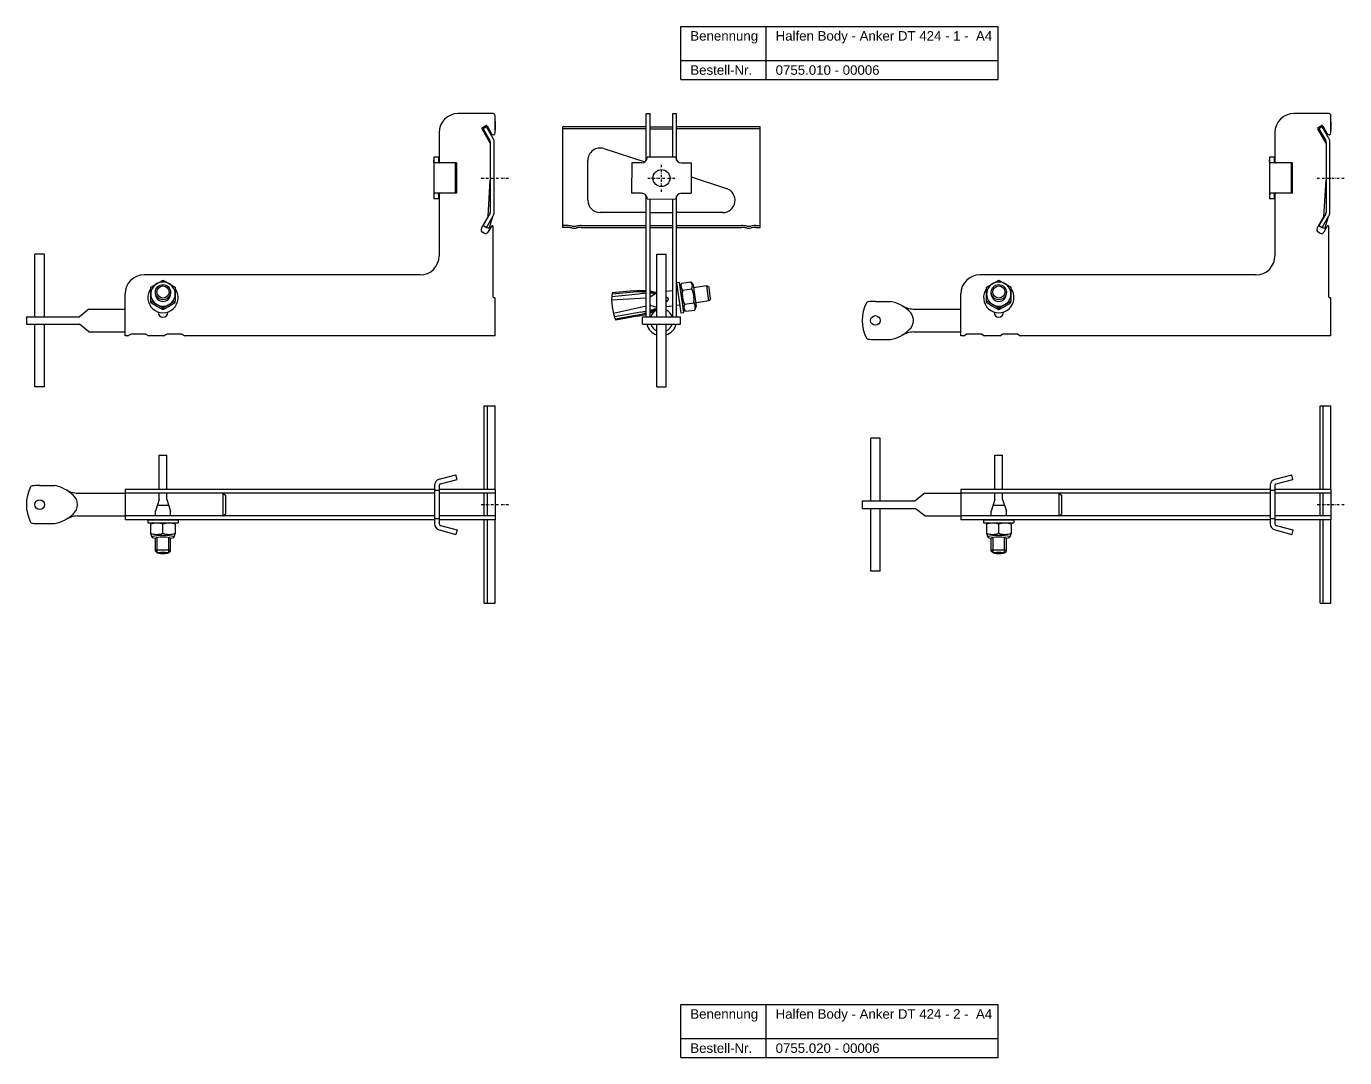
# Model space of a CAD drawing. Header units: millimetres. Extents: x 2245 to 3626, y -1202 to 170.
# Drawn here: x 2245 to 2940, y -373 to 170 of the extents above; entities that cross this region are included whole.
import ezdxf

# ---------------------------------------------------------------- set-up
doc = ezdxf.new("R2010")
doc.units = ezdxf.units.MM
doc.header["$LTSCALE"] = 10
doc.linetypes.add('STRICHPUNKT2', pattern=[0.5, 0.25, -0.125, 0, -0.125])
doc.layers.add('HALFEN', color=2, linetype='Continuous')
doc.styles.add('ARIAL50', font='ARIAL.TTF', dxfattribs={"height": 5})

msp = doc.modelspace()

# ---------------------------------------------------------------- linework, layer by layer
at = {"layer": 'HALFEN'}
for p, q in [((2590.29, 170.28), (2757.49, 170.28)), ((2590.29, 142.28), (2590.29, 170.28)), ((2635.25, 142.28), (2635.25, 170.28)), ((2757.49, 142.28), (2757.49, 170.28)), ((2590.29, 152.28), (2757.49, 152.28)), ((2590.29, 142.28), (2757.49, 142.28)), ((2491.41, 124.36), (2472.91, 124.36)), ((2491.41, 124.36), (2472.91, 124.36)), ((2492.41, 120.09), (2492.41, 123.36)), ((2492.41, 114.17), (2492.41, 123.36)), ((2492.41, 120.09), (2492.41, 115.65)), ((2572.09, 99.69), (2572.09, 124.36)), ((2572.09, 124.36), (2574.09, 124.36)), ((2574.09, 101.36), (2574.09, 124.36)), ((2586.09, 101.35), (2586.09, 124.36)), ((2586.09, 124.36), (2588.09, 124.36)), ((2588.09, 99.7), (2588.09, 124.36)), ((2931.85, 124.36), (2913.35, 124.36)), ((2931.85, 124.36), (2913.35, 124.36)), ((2932.85, 120.09), (2932.85, 123.36)), ((2932.85, 114.17), (2932.85, 123.36)), ((2932.85, 120.09), (2932.85, 115.65)), ((2462.91, 114.36), (2462.91, 98.62)), ((2528.09, 64.35), (2528.09, 117.35)), ((2572.09, 117.35), (2528.09, 117.35)), ((2572.09, 116.35), (2528.09, 116.35)), ((2574.09, 117.35), (2586.09, 117.35)), ((2574.09, 116.35), (2586.09, 116.35)), ((2632.09, 117.35), (2588.09, 117.35)), ((2632.09, 116.35), (2588.09, 116.35)), ((2632.09, 64.35), (2632.09, 117.35)), ((2903.35, 114.36), (2903.35, 98.62)), ((2549.78, 105.9), (2571.32, 98.9)), ((2460.08, 101.36), (2460.08, 79.36)), ((2462.58, 101.36), (2460.08, 101.36)), ((2472.08, 98.36), (2460.87, 98.36)), ((2462.58, 101.36), (2462.58, 99.36)), ((2471.43, 98.36), (2471.43, 82.36)), ((2472.08, 98.36), (2472.08, 82.36)), ((2541.27, 78.72), (2541.27, 99.72)), ((2564.39, 98.37), (2564.37, 82.37)), ((2569.6, 98.37), (2564.39, 98.37)), ((2587.6, 101.35), (2572.6, 101.36)), ((2590.6, 98.35), (2595.81, 98.35)), ((2595.81, 98.35), (2595.79, 82.35)), ((2900.52, 101.36), (2900.52, 79.36)), ((2903.02, 101.36), (2900.52, 101.36)), ((2912.52, 98.36), (2901.31, 98.36)), ((2903.02, 101.36), (2903.02, 99.36)), ((2911.87, 98.36), (2911.87, 82.36)), ((2912.52, 98.36), (2912.52, 82.36)), ((2595.8, 90.95), (2614.41, 84.9)), ((2462.58, 79.36), (2460.08, 79.36)), ((2472.08, 82.36), (2460.87, 82.36)), ((2462.58, 81.36), (2462.58, 79.36)), ((2462.91, 82.1), (2462.91, 49.36)), ((2569.58, 82.37), (2564.37, 82.37)), ((2572.09, 17.36), (2572.09, 81.01)), ((2572.58, 79.36), (2587.58, 79.35)), ((2574.09, 17.36), (2574.09, 79.36)), ((2586.09, 17.36), (2586.09, 79.35)), ((2588.09, 17.36), (2588.09, 81.02)), ((2590.58, 82.35), (2595.79, 82.35)), ((2903.02, 79.36), (2900.52, 79.36)), ((2912.52, 82.36), (2901.31, 82.36)), ((2903.02, 81.36), (2903.02, 79.36)), ((2903.35, 82.1), (2903.35, 49.36)), ((2572.09, 72.22), (2547.77, 72.22)), ((2574.09, 72.22), (2586.09, 72.22)), ((2612.41, 72.22), (2588.09, 72.22)), ((2491.41, 27.66), (2491.41, 64.81)), ((2530.34, 65.35), (2528.09, 65.35)), ((2530.34, 64.35), (2528.09, 64.35)), ((2537.84, 65.35), (2572.09, 65.35)), ((2537.84, 64.35), (2572.09, 64.35)), ((2574.09, 65.35), (2586.09, 65.35)), ((2574.09, 64.35), (2586.09, 64.35)), ((2588.09, 65.35), (2622.34, 65.35)), ((2588.09, 64.35), (2622.34, 64.35)), ((2629.84, 65.35), (2632.09, 65.35)), ((2629.84, 64.35), (2632.09, 64.35)), ((2931.85, 27.66), (2931.85, 64.81)), ((2249.91, 17.36), (2249.91, 50.36)), ((2254.91, 50.36), (2249.91, 50.36)), ((2254.91, 17.36), (2254.91, 50.36)), ((2577.59, 17.36), (2577.59, 50.36)), ((2577.59, 50.36), (2582.59, 50.36)), ((2582.59, 17.36), (2582.59, 50.36)), ((2452.91, 39.36), (2307.41, 39.36)), ((2589.68, 35.42), (2588.09, 35.2)), ((2588.09, 35.2), (2590.32, 19.36)), ((2591.9, 19.58), (2589.68, 35.42)), ((2590.72, 35.07), (2589.98, 33.25)), ((2590.72, 35.07), (2595.5, 35.75)), ((2595.5, 35.75), (2596.72, 34.19)), ((2893.35, 39.36), (2747.85, 39.36)), ((2297.41, 7.36), (2297.41, 29.36)), ((2313.41, 29.47), (2313.41, 30.28)), ((2321.41, 29.47), (2321.41, 30.28)), ((2567.93, 29.29), (2553.9, 27.86)), ((2565.48, 30.92), (2554.06, 29.85)), ((2565.54, 30.22), (2554.12, 29.14)), ((2577.14, 29.57), (2574.09, 27.58)), ((2576.12, 29.66), (2577.14, 29.57)), ((2586.09, 31.04), (2582.59, 30.55)), ((2588.63, 31.39), (2588.09, 31.32)), ((2589.96, 33.4), (2591.57, 21.91)), ((2591.24, 31.36), (2596.02, 32.03)), ((2596.72, 34.19), (2598.33, 22.7)), ((2604.02, 33.56), (2596.94, 32.56)), ((2605.14, 25.64), (2604.02, 33.56)), ((2605.15, 32.71), (2604.02, 33.56)), ((2605.99, 26.76), (2605.15, 32.71)), ((2737.85, 7.36), (2737.85, 29.36)), ((2753.85, 29.47), (2753.85, 30.28)), ((2761.85, 29.47), (2761.85, 30.28)), ((2278.41, 21.36), (2273.41, 17.36)), ((2278.41, 21.36), (2297.41, 21.36)), ((2492.11, 27.36), (2491.71, 27.36)), ((2492.41, 7.36), (2492.41, 27.06)), ((2572.09, 27.17), (2553.82, 26)), ((2572.09, 22.85), (2554.79, 19.06)), ((2574.09, 23.8), (2574.16, 23.3)), ((2574.16, 23.3), (2574.09, 23.29)), ((2577.59, 22.25), (2574.16, 23.3)), ((2577.24, 21.69), (2577.59, 21.83)), ((2586.09, 22.96), (2582.59, 22.47)), ((2589.74, 23.47), (2588.09, 23.24)), ((2592.81, 20.2), (2591.6, 21.76)), ((2592.29, 23.92), (2597.07, 24.59)), ((2592.81, 20.2), (2597.59, 20.88)), ((2605.14, 25.64), (2596.19, 24.38)), ((2597.59, 20.88), (2598.33, 22.7)), ((2605.99, 26.76), (2605.14, 25.64)), ((2692.85, 25.36), (2700.85, 25.36)), ((2712.86, 21.36), (2737.85, 21.36)), ((2932.55, 27.36), (2932.15, 27.36)), ((2932.85, 7.36), (2932.85, 27.06)), ((2245.41, 17.36), (2273.41, 17.36)), ((2245.41, 17.36), (2245.41, 13.36)), ((2314.91, 19.66), (2314.91, 19.82)), ((2319.91, 19.66), (2319.91, 19.82)), ((2569.27, 19.78), (2555.38, 17.29)), ((2567.23, 18.24), (2555.95, 16.12)), ((2567.34, 17.6), (2556.07, 15.48)), ((2570.09, 17.36), (2590.09, 17.36)), ((2570.09, 13.36), (2570.09, 17.36)), ((2590.09, 13.36), (2590.09, 17.36)), ((2590.32, 19.36), (2591.9, 19.58)), ((2755.35, 19.66), (2755.35, 19.82)), ((2760.35, 19.66), (2760.35, 19.82)), ((2245.41, 13.36), (2273.41, 13.36)), ((2249.91, -19.64), (2249.91, 13.36)), ((2254.91, -19.64), (2254.91, 13.36)), ((2278.41, 9.36), (2273.41, 13.36)), ((2278.41, 9.36), (2297.41, 9.36)), ((2298.91, 7.36), (2297.41, 7.36)), ((2298.91, 7.36), (2300.41, 8.16)), ((2308.41, 8.16), (2300.41, 8.16)), ((2308.41, 8.16), (2309.91, 7.36)), ((2317.91, 7.36), (2309.91, 7.36)), ((2317.91, 7.36), (2319.41, 8.16)), ((2327.41, 8.16), (2319.41, 8.16)), ((2327.41, 8.16), (2328.91, 7.36)), ((2492.41, 7.36), (2328.91, 7.36)), ((2570.09, 13.36), (2590.09, 13.36)), ((2577.59, -19.64), (2577.59, 13.36)), ((2582.59, -19.64), (2582.59, 13.36)), ((2712.86, 9.36), (2737.85, 9.36)), ((2739.35, 7.36), (2737.85, 7.36)), ((2739.35, 7.36), (2740.85, 8.16)), ((2748.85, 8.16), (2740.85, 8.16)), ((2748.85, 8.16), (2750.35, 7.36)), ((2758.35, 7.36), (2750.35, 7.36)), ((2758.35, 7.36), (2759.85, 8.16)), ((2767.85, 8.16), (2759.85, 8.16)), ((2767.85, 8.16), (2769.35, 7.36)), ((2932.85, 7.36), (2769.35, 7.36)), ((2692.85, 5.36), (2700.85, 5.36)), ((2254.91, -19.64), (2249.91, -19.64)), ((2577.59, -19.64), (2582.59, -19.64)), ((2486.68, -73.62), (2486.68, -29.62)), ((2486.68, -29.62), (2492.41, -29.62)), ((2488.41, -73.62), (2488.41, -29.62)), ((2492.41, -73.62), (2492.41, -29.62)), ((2927.12, -73.62), (2927.12, -29.62)), ((2927.12, -29.62), (2932.85, -29.62)), ((2928.85, -73.62), (2928.85, -29.62)), ((2932.85, -73.62), (2932.85, -29.62)), ((2690.35, -79.62), (2690.35, -46.62)), ((2695.35, -46.62), (2690.35, -46.62)), ((2695.35, -79.62), (2695.35, -46.62)), ((2315.41, -55.6), (2319.41, -55.6)), ((2315.41, -73.62), (2315.41, -55.6)), ((2319.41, -73.62), (2319.41, -55.6)), ((2755.85, -55.6), (2759.85, -55.6)), ((2755.85, -73.62), (2755.85, -55.6)), ((2759.85, -73.62), (2759.85, -55.6)), ((2463.01, -68.26), (2471.76, -65.91)), ((2463.65, -70.67), (2472.41, -68.33)), ((2472.41, -68.33), (2471.76, -65.91)), ((2903.44, -68.26), (2912.2, -65.91)), ((2904.09, -70.67), (2912.85, -68.33)), ((2912.85, -68.33), (2912.2, -65.91)), ((2252.41, -71.62), (2260.41, -71.62)), ((2272.42, -75.62), (2297.41, -75.62)), ((2460.41, -73.62), (2297.41, -73.62)), ((2297.41, -73.62), (2297.41, -89.62)), ((2460.41, -75.62), (2297.41, -75.62)), ((2315.41, -78.85), (2315.41, -75.62)), ((2319.41, -78.85), (2319.41, -75.62)), ((2349.01, -75.62), (2349.01, -87.62)), ((2349.01, -75.62), (2350.41, -76.62)), ((2460.41, -71.64), (2460.41, -91.6)), ((2462.91, -74.12), (2460.41, -74.12)), ((2462.91, -71.64), (2462.91, -91.6)), ((2492.41, -73.62), (2462.91, -73.62)), ((2462.91, -73.62), (2462.91, -75.62)), ((2492.41, -75.62), (2462.91, -75.62)), ((2462.91, -75.62), (2462.91, -87.62)), ((2486.68, -87.62), (2486.68, -75.62)), ((2488.41, -87.62), (2488.41, -75.62)), ((2492.41, -73.62), (2492.41, -89.62)), ((2718.85, -75.62), (2713.85, -79.62)), ((2718.85, -75.62), (2737.85, -75.62)), ((2900.85, -73.62), (2737.85, -73.62)), ((2737.85, -73.62), (2737.85, -89.62)), ((2900.85, -75.62), (2737.85, -75.62)), ((2755.85, -78.85), (2755.85, -75.62)), ((2759.85, -78.85), (2759.85, -75.62)), ((2789.45, -75.62), (2789.45, -87.62)), ((2789.45, -75.62), (2790.85, -76.62)), ((2900.85, -71.64), (2900.85, -91.6)), ((2903.35, -74.12), (2900.85, -74.12)), ((2903.35, -71.64), (2903.35, -91.6)), ((2932.85, -73.62), (2903.35, -73.62)), ((2903.35, -73.62), (2903.35, -75.62)), ((2932.85, -75.62), (2903.35, -75.62)), ((2903.35, -75.62), (2903.35, -87.62)), ((2927.12, -87.62), (2927.12, -75.62)), ((2928.85, -87.62), (2928.85, -75.62)), ((2932.85, -73.62), (2932.85, -89.62)), ((2315.41, -78.85), (2313.41, -85.1)), ((2320.45, -82.1), (2314.41, -82.1)), ((2319.41, -78.85), (2321.41, -85.1)), ((2350.41, -76.62), (2350.41, -86.62)), ((2685.85, -79.62), (2713.85, -79.62)), ((2685.85, -79.62), (2685.85, -83.62)), ((2755.85, -78.85), (2753.85, -85.1)), ((2760.89, -82.1), (2754.85, -82.1)), ((2759.85, -78.85), (2761.85, -85.1)), ((2790.85, -76.62), (2790.85, -86.62)), ((2272.42, -87.62), (2297.41, -87.62)), ((2460.41, -87.62), (2297.41, -87.62)), ((2460.41, -89.62), (2297.41, -89.62)), ((2309.41, -89.62), (2325.41, -89.62)), ((2309.41, -89.62), (2309.41, -91.21)), ((2313.41, -87.62), (2313.41, -85.1)), ((2321.41, -87.62), (2321.41, -85.1)), ((2325.41, -89.62), (2325.41, -91.21)), ((2349.01, -87.62), (2350.41, -86.62)), ((2462.91, -89.12), (2460.41, -89.12)), ((2492.41, -87.62), (2462.91, -87.62)), ((2462.91, -87.62), (2462.91, -89.62)), ((2492.41, -89.62), (2462.91, -89.62)), ((2486.68, -133.62), (2486.68, -89.62)), ((2488.41, -133.62), (2488.41, -89.62)), ((2492.41, -133.62), (2492.41, -89.62)), ((2685.85, -83.62), (2713.85, -83.62)), ((2690.35, -116.62), (2690.35, -83.62)), ((2695.35, -116.62), (2695.35, -83.62)), ((2718.85, -87.62), (2713.85, -83.62)), ((2718.85, -87.62), (2737.85, -87.62)), ((2900.85, -87.62), (2737.85, -87.62)), ((2900.85, -89.62), (2737.85, -89.62)), ((2749.85, -89.62), (2765.85, -89.62)), ((2749.85, -89.62), (2749.85, -91.21)), ((2753.85, -87.62), (2753.85, -85.1)), ((2761.85, -87.62), (2761.85, -85.1)), ((2765.85, -89.62), (2765.85, -91.21)), ((2789.45, -87.62), (2790.85, -86.62)), ((2903.35, -89.12), (2900.85, -89.12)), ((2932.85, -87.62), (2903.35, -87.62)), ((2903.35, -87.62), (2903.35, -89.62)), ((2932.85, -89.62), (2903.35, -89.62)), ((2927.12, -133.62), (2927.12, -89.62)), ((2928.85, -133.62), (2928.85, -89.62)), ((2932.85, -133.62), (2932.85, -89.62)), ((2252.41, -91.62), (2260.41, -91.62)), ((2309.41, -91.21), (2325.41, -91.21)), ((2311.61, -91.21), (2310.91, -91.94)), ((2310.91, -91.94), (2310.91, -96.73)), ((2310.91, -96.73), (2311.61, -98.75)), ((2311.61, -91.21), (2323.21, -91.21)), ((2317.41, -96.73), (2317.41, -91.94)), ((2323.21, -91.21), (2323.91, -91.94)), ((2323.91, -96.73), (2323.21, -98.75)), ((2323.91, -91.94), (2323.91, -96.73)), ((2463.01, -94.98), (2471.76, -97.33)), ((2463.65, -92.57), (2472.41, -94.92)), ((2472.41, -94.92), (2471.76, -97.33)), ((2749.85, -91.21), (2765.85, -91.21)), ((2752.05, -91.21), (2751.35, -91.94)), ((2751.35, -91.94), (2751.35, -96.73)), ((2751.35, -96.73), (2752.05, -98.75)), ((2752.05, -91.21), (2763.65, -91.21)), ((2757.85, -96.73), (2757.85, -91.94)), ((2763.65, -91.21), (2764.35, -91.94)), ((2764.35, -96.73), (2763.65, -98.75)), ((2764.35, -91.94), (2764.35, -96.73)), ((2903.44, -94.98), (2912.2, -97.33)), ((2904.09, -92.57), (2912.85, -94.92)), ((2912.85, -94.92), (2912.2, -97.33)), ((2313.41, -106.1), (2313.41, -99.33)), ((2313.41, -106.1), (2313.41, -99.33)), ((2314.41, -107.1), (2314.41, -98.99)), ((2314.41, -107.1), (2314.41, -98.99)), ((2320.41, -107.1), (2320.41, -98.99)), ((2320.41, -107.1), (2320.41, -98.99)), ((2321.41, -106.1), (2321.41, -99.33)), ((2321.41, -106.1), (2321.41, -99.33)), ((2753.85, -106.1), (2753.85, -99.33)), ((2753.85, -106.1), (2753.85, -99.33)), ((2754.85, -107.1), (2754.85, -98.99)), ((2754.85, -107.1), (2754.85, -98.99)), ((2760.85, -107.1), (2760.85, -98.99)), ((2760.85, -107.1), (2760.85, -98.99)), ((2761.85, -106.1), (2761.85, -99.33)), ((2761.85, -106.1), (2761.85, -99.33)), ((2314.41, -107.1), (2313.41, -106.1)), ((2314.41, -107.1), (2313.41, -106.1)), ((2320.41, -107.1), (2321.41, -106.1)), ((2320.41, -107.1), (2321.41, -106.1)), ((2754.85, -107.1), (2753.85, -106.1)), ((2754.85, -107.1), (2753.85, -106.1)), ((2760.85, -107.1), (2761.85, -106.1)), ((2760.85, -107.1), (2761.85, -106.1)), ((2695.35, -116.62), (2690.35, -116.62)), ((2486.68, -133.62), (2492.41, -133.62)), ((2927.12, -133.62), (2932.85, -133.62)), ((2590.29, -344.93), (2757.49, -344.93)), ((2590.29, -372.93), (2590.29, -344.93)), ((2635.25, -372.93), (2635.25, -344.93)), ((2757.49, -372.93), (2757.49, -344.93)), ((2590.29, -362.93), (2757.49, -362.93)), ((2590.29, -372.93), (2757.49, -372.93))]:
    msp.add_line(p, q, dxfattribs=at)
at = {"layer": 'HALFEN', "extrusion": (0, 1, 0)}
for p, q in [((2489.89, 108.82), (2485.56, 116.31)), ((2485.74, 116.99), (2487.48, 117.99)), ((2487.89, 117.35), (2486.16, 116.35)), ((2486.16, 116.35), (2489.69, 110.23)), ((2491.42, 111.23), (2487.89, 117.35)), ((2488.16, 117.81), (2490.55, 113.67)), ((2930.33, 108.82), (2926, 116.31)), ((2926.18, 116.99), (2927.92, 117.99)), ((2928.33, 117.35), (2926.59, 116.35)), ((2926.59, 116.35), (2930.13, 110.23)), ((2931.86, 111.23), (2928.33, 117.35)), ((2928.6, 117.81), (2930.98, 113.67)), ((2489.89, 109.48), (2489.89, 72.22)), ((2491.89, 72.22), (2491.89, 109.48)), ((2930.33, 109.48), (2930.33, 72.22)), ((2932.33, 72.22), (2932.33, 109.48)), ((2488.76, 70.08), (2489.89, 89.19)), ((2929.2, 70.08), (2930.33, 89.19)), ((2485.2, 63.91), (2488.76, 70.08)), ((2489.69, 71.47), (2486.16, 65.35)), ((2487.89, 64.36), (2491.42, 70.47)), ((2489.29, 63.85), (2491.2, 70.09)), ((2925.63, 63.91), (2929.2, 70.08)), ((2930.13, 71.47), (2926.59, 65.35)), ((2928.33, 64.36), (2931.86, 70.47)), ((2929.73, 63.85), (2931.64, 70.09)), ((2486.16, 65.35), (2487.87, 64.36)), ((2487.89, 64.36), (2487.87, 64.36)), ((2488.23, 64.23), (2487.89, 64.36)), ((2489.29, 63.85), (2488.23, 64.23)), ((2490.48, 65.06), (2488.66, 61.91)), ((2926.59, 65.35), (2928.31, 64.36)), ((2928.33, 64.36), (2928.31, 64.36)), ((2928.67, 64.23), (2928.33, 64.36)), ((2929.73, 63.85), (2928.67, 64.23)), ((2930.92, 65.06), (2929.1, 61.91)), ((2486.61, 61.36), (2485.74, 61.86)), ((2927.05, 61.36), (2926.18, 61.86)), ((2311.01, 24.79), (2311.01, 25.53)), ((2317.41, 21.12), (2317.41, 21.86)), ((2323.81, 24.79), (2323.81, 25.53)), ((2751.45, 24.79), (2751.45, 25.53)), ((2757.85, 21.12), (2757.85, 21.86)), ((2764.25, 24.79), (2764.25, 25.53))]:
    msp.add_line(p, q, dxfattribs=at)
at = {"layer": 'HALFEN', "color": 1, "linetype": 'STRICHPUNKT2', "ltscale": 0.5}
for p, q in [((2580.09, 83.11), (2580.09, 97.61)), ((2485.16, 90.36), (2499.66, 90.36)), ((2572.84, 90.36), (2587.34, 90.36)), ((2925.6, 90.36), (2940.1, 90.36)), ((2485.16, -81.62), (2499.66, -81.62)), ((2925.6, -81.62), (2940.1, -81.62))]:
    msp.add_line(p, q, dxfattribs=at)
at = {"layer": 'HALFEN'}
for centre, radius in [((2580.09, 90.36), 4.5), ((2692.85, 15.36), 2.55), ((2252.41, -81.62), 2.55)]:
    msp.add_circle(centre, radius, dxfattribs=at)
for centre, radius, start, end in [((2472.91, 114.36), 10, 90, 180), ((2491.41, 123.36), 1, 0, 90), ((2913.35, 114.36), 10, 90, 180), ((2931.85, 123.36), 1, 0, 90), ((2485.99, 116.56), 0.5, 120, 210), ((2487.73, 117.56), 0.5, 30, 120), ((2491.41, 114.17), 1, 210, 0), ((2488.39, 109.48), 3.5, 360, 30), ((2926.43, 116.56), 0.5, 120, 210), ((2928.17, 117.56), 0.5, 30, 120), ((2931.85, 114.17), 1, 210, 0), ((2928.83, 109.48), 3.5, 360, 30), ((2488.39, 109.48), 1.5, 0, 30), ((2547.77, 99.72), 6.5, 72, 180), ((2928.83, 109.48), 1.5, 0, 30), ((2569.6, 101.37), 3, 269.95559, 359.95559), ((2590.6, 101.35), 3, 179.95559, 269.95559), ((2612.41, 78.72), 6.5, 270, 72), ((2547.77, 78.72), 6.5, 180, 270), ((2569.58, 79.37), 3, 359.95559, 89.95559), ((2590.58, 79.35), 3, 89.95559, 179.95559), ((2488.39, 72.22), 1.5, 330, 360), ((2488.39, 72.22), 3.5, 330, 0), ((2928.83, 72.22), 1.5, 330, 360), ((2928.83, 72.22), 3.5, 330, 0), ((2486.49, 63.16), 1.5, 150, 240), ((2490.91, 64.81), 0.5, 0, 150), ((2530.34, 49.35), 16, 80.36636, 90), ((2530.34, 49.35), 15, 80.36636, 90), ((2534.09, 71.44), 7.41, 260.36636, 279.63364), ((2534.09, 71.44), 6.41, 260.36636, 279.63364), ((2537.84, 49.35), 16, 90, 99.63364), ((2537.84, 49.35), 15, 90, 99.63364), ((2622.34, 49.35), 16, 80.36636, 90), ((2622.34, 49.35), 15, 80.36636, 90), ((2626.09, 71.44), 7.41, 260.36636, 279.63364), ((2626.09, 71.44), 6.41, 260.36636, 279.63364), ((2629.84, 49.35), 16, 90, 99.63364), ((2629.84, 49.35), 15, 90, 99.63364), ((2926.93, 63.16), 1.5, 150, 240), ((2931.35, 64.81), 0.5, 0, 150), ((2487.36, 62.66), 1.5, 240, 330), ((2927.8, 62.66), 1.5, 240, 330), ((2452.91, 49.36), 10, 270, 0), ((2893.35, 49.36), 10, 270, 0), ((2307.41, 29.36), 10, 90, 180), ((2593.05, 33.51), 3.32, 333.56153, 33.56153), ((2747.85, 29.36), 10, 90, 180), ((2317.41, 27.42), 8, 143.1301, 36.8699), ((2580.62, 26.23), 26.8, 172.24397, 203.64347), ((2569.49, -11.23), 42.29, 86.47165, 95.44157), ((2569.65, -0.15), 30.65, 85.43459, 97.65576), ((2573.95, -13.98), 43.69, 92.44132, 97.9226), ((2569.49, -11.23), 42.29, 83.07738, 83.75165), ((2569.65, -0.15), 30.65, 74.98685, 81.67144), ((2573.95, -13.98), 43.69, 87.15167, 89.81779), ((2579.32, 50.74), 20.54, 256.67305, 265.17141), ((2593.69, 33.6), 3.32, 162.43847, 222.43847), ((2603.47, 29.28), 12.4, 170.38303, 205.61697), ((2584.84, 26.67), 12.4, 350.38303, 25.61697), ((2757.85, 27.42), 8, 143.1301, 36.8699), ((2491.71, 27.66), 0.3, 180, 270), ((2492.11, 27.06), 0.3, 0, 90), ((2562.8, 48.57), 30.65, 291.60765, 298.84489), ((2563.13, 63.04), 43.69, 284.53264, 288.84833), ((2586.12, 2.31), 20.54, 114.55078, 119.32695), ((2569.65, -0.15), 30.65, 63.44584, 65.02826), ((2562.8, 48.57), 30.65, 310.20847, 312.55416), ((2583.18, 26.69), 0.594, 357.93529, 73.26541), ((2583.21, 26.49), 0.594, 302.73459, 18.06471), ((2595.26, 22.44), 3.32, 153.56153, 213.56153), ((2594.62, 22.35), 3.32, 342.43847, 42.43847), ((2706.41, 15.36), 20.55, 153.10667, 206.89333), ((2688.97, 24.2), 1, 95.71948, 153.10667), ((2692.19, -8.02), 33.38, 88.87071, 95.71948), ((2697.39, 6.97), 18.71, 45.68888, 79.34138), ((2713.56, 34.91), 13.57, 240.09537, 267.05052), ((2932.15, 27.66), 0.3, 180, 270), ((2932.55, 27.06), 0.3, 0, 90), ((2317.41, 19.66), 2.5, 180, 0), ((2562.8, 48.57), 30.65, 278.34424, 287.63767), ((2559.59, 59.17), 42.29, 280.55843, 287.18811), ((2563.13, 63.04), 43.69, 278.0774, 281.83857), ((2559.59, 59.17), 42.29, 290.04791, 292.92262), ((2580.09, 15.36), 6, 114.62432, 160.52878), ((2580.09, 15.36), 6, 19.47122, 65.37568), ((2706.42, 15.36), 6.43, 308.92503, 51.07497), ((2757.85, 19.66), 2.5, 180, 0), ((2580.09, 15.36), 8, 194.47751, 251.79004), ((2580.09, 15.36), 6, 199.47122, 245.37568), ((2580.09, 15.36), 6, 199.47122, 245.37568), ((2580.09, 15.36), 8, 288.20996, 345.52249), ((2580.09, 15.36), 6, 294.62432, 340.52878), ((2580.09, 15.36), 6, 294.62432, 340.52878), ((2697.39, 23.75), 18.71, 280.65862, 314.31112), ((2713.56, -4.2), 13.57, 92.94948, 119.90463), ((2688.97, 6.51), 1, 206.89333, 264.28052), ((2692.19, 38.73), 33.38, 264.28052, 271.12929), ((2463.91, -71.64), 3.5, 105, 180), ((2904.35, -71.64), 3.5, 105, 180), ((2265.97, -81.62), 20.55, 153.10667, 206.89333), ((2248.53, -72.78), 1, 95.71948, 153.10667), ((2251.75, -105), 33.38, 88.87071, 95.71948), ((2256.95, -90.01), 18.71, 45.68888, 79.34138), ((2273.12, -62.07), 13.57, 240.09537, 267.05052), ((2463.91, -71.64), 1, 105, 180), ((2904.35, -71.64), 1, 105, 180), ((2265.98, -81.62), 6.43, 308.92503, 51.07497), ((2256.95, -73.23), 18.71, 280.65862, 314.31112), ((2273.12, -101.17), 13.57, 92.94948, 119.90463), ((2248.53, -90.47), 1, 206.89333, 264.28052), ((2251.75, -58.24), 33.38, 264.28052, 271.12929), ((2314.16, -100.73), 9.37, 69.70545, 110.29455), ((2314.16, -87.94), 9.37, 249.70545, 290.29455), ((2320.66, -100.73), 9.37, 69.70545, 110.29455), ((2320.66, -87.94), 9.37, 249.70545, 290.29455), ((2463.91, -91.6), 3.5, 180, 255), ((2463.91, -91.6), 1, 180, 255), ((2754.6, -100.73), 9.37, 69.70545, 110.29455), ((2754.6, -87.94), 9.37, 249.70545, 290.29455), ((2761.1, -100.73), 9.37, 69.70545, 110.29455), ((2761.1, -87.94), 9.37, 249.70545, 290.29455), ((2904.35, -91.6), 3.5, 180, 255), ((2904.35, -91.6), 1, 180, 255)]:
    msp.add_arc(centre, radius, start, end, dxfattribs=at)
for centre, major_axis, ratio, start_param, end_param in [((2317.41, 29.26), (6.4, 0), 0.992546, 2.094395, 3.141593), ((2317.41, 29.26), (6.4, 0), 0.992546, 1.047198, 2.094395), ((2317.41, 29.26), (-6.4, 0), 0.992546, 3.141593, 4.18879), ((2757.85, 29.26), (6.4, 0), 0.992546, 2.094395, 3.141593), ((2757.85, 29.26), (6.4, 0), 0.992546, 1.047198, 2.094395), ((2757.85, 29.26), (-6.4, 0), 0.992546, 3.141593, 4.18879), ((2317.41, 29.26), (6.4, 0), 0.992546, 3.141593, 4.18879), ((2317.41, 29.4), (-4, 0), 0.992546, -0.018407, 1.570796), ((2317.41, 29.4), (4, 0), 0.992546, 4.712389, 6.301592), ((2317.41, 29.26), (-6.4, 0), 0.992546, 2.094395, 3.141593), ((2757.85, 29.26), (6.4, 0), 0.992546, 3.141593, 4.18879), ((2757.85, 29.4), (-4, 0), 0.992546, -0.018407, 1.570796), ((2757.85, 29.4), (4, 0), 0.992546, 4.712389, 6.301592), ((2757.85, 29.26), (-6.4, 0), 0.992546, 2.094395, 3.141593), ((2317.41, 29.26), (-6.4, 0), 0.992546, 1.047198, 2.094395), ((2757.85, 29.26), (-6.4, 0), 0.992546, 1.047198, 2.094395), ((2317.41, -98.75), (-5.8, 0), 0.139173, 2.331809, 7.092969), ((2317.41, -99.36), (4, 0), 0.139033, 0.050629, 3.096659), ((2757.85, -98.75), (-5.8, 0), 0.139173, 2.331809, 7.092969), ((2757.85, -99.36), (4, 0), 0.139033, 0.050629, 3.096659), ((2317.41, -106.11), (-4, 0), 0.139173, 3.158116, 6.266662), ((2317.41, -106.11), (-4, 0), 0.139173, 3.158116, 6.266662), ((2757.85, -106.11), (-4, 0), 0.139173, 3.158116, 6.266662), ((2757.85, -106.11), (-4, 0), 0.139173, 3.158116, 6.266662)]:
    msp.add_ellipse(centre, major_axis=major_axis, ratio=ratio, start_param=start_param, end_param=end_param, dxfattribs=at)
for centre, major_axis, ratio in [((2317.41, 30.28), (4, 0), 0.992546), ((2317.41, 30.37), (3.2, 0), 0.992546), ((2757.85, 30.28), (4, 0), 0.992546), ((2757.85, 30.37), (3.2, 0), 0.992546), ((2317.41, -107.1), (-3, 0), 0.139173), ((2317.41, -107.1), (-3, 0), 0.139173), ((2757.85, -107.1), (-3, 0), 0.139173), ((2757.85, -107.1), (-3, 0), 0.139173)]:
    msp.add_ellipse(centre, major_axis=major_axis, ratio=ratio, dxfattribs=at)
for points, knots in [([(2460.87, 98.36), (2460.77, 98.36), (2460.67, 98.37), (2460.5, 98.44), (2460.42, 98.49), (2460.3, 98.63), (2460.25, 98.72), (2460.17, 98.93), (2460.15, 99.05), (2460.11, 99.3), (2460.1, 99.44), (2460.09, 99.74), (2460.08, 99.89), (2460.08, 100.05)], [12.939429, 12.939429, 12.939429, 12.939429, 13.450896, 13.450896, 13.981749, 13.981749, 14.512603, 14.512603, 15.043457, 15.043457, 15.58114, 15.58114, 16.065881, 16.065881, 16.065881, 16.065881]), ([(2462.6, 99.2), (2462.6, 99.14), (2462.61, 99.08), (2462.65, 98.95), (2462.67, 98.88), (2462.75, 98.75), (2462.8, 98.7), (2462.87, 98.64), (2462.9, 98.63), (2462.92, 98.61)], [4.1764157, 4.1764157, 4.1764157, 4.1764157, 4.4061223, 4.4061223, 4.6848401, 4.6848401, 4.9635579, 4.9635579, 5.0545355, 5.0545355, 5.0545355, 5.0545355]), ([(2462.92, 98.61), (2462.96, 98.58), (2463, 98.55), (2463.1, 98.48), (2463.16, 98.45), (2463.22, 98.42)], [2.958333, 2.958333, 2.958333, 2.958333, 3.2000176, 3.2000176, 3.5438255, 3.5438255, 3.5438255, 3.5438255]), ([(2463.58, 98.36), (2463.47, 98.36), (2463.36, 98.38), (2463.24, 98.42), (2463.23, 98.42), (2463.22, 98.42)], [0, 0, 0, 0, 0.6724021, 0.6724021, 0.712352, 0.712352, 0.712352, 0.712352]), ([(2901.31, 98.36), (2901.2, 98.36), (2901.11, 98.37), (2900.94, 98.44), (2900.86, 98.49), (2900.74, 98.63), (2900.69, 98.72), (2900.61, 98.93), (2900.58, 99.05), (2900.55, 99.3), (2900.54, 99.44), (2900.52, 99.74), (2900.52, 99.89), (2900.52, 100.05)], [12.939429, 12.939429, 12.939429, 12.939429, 13.450896, 13.450896, 13.981749, 13.981749, 14.512603, 14.512603, 15.043457, 15.043457, 15.58114, 15.58114, 16.065881, 16.065881, 16.065881, 16.065881]), ([(2903.03, 99.2), (2903.04, 99.14), (2903.05, 99.08), (2903.08, 98.95), (2903.11, 98.88), (2903.19, 98.75), (2903.24, 98.7), (2903.31, 98.64), (2903.33, 98.63), (2903.36, 98.61)], [4.1764157, 4.1764157, 4.1764157, 4.1764157, 4.4061223, 4.4061223, 4.6848401, 4.6848401, 4.9635579, 4.9635579, 5.0545355, 5.0545355, 5.0545355, 5.0545355]), ([(2903.36, 98.61), (2903.4, 98.58), (2903.44, 98.55), (2903.54, 98.48), (2903.6, 98.45), (2903.66, 98.42)], [2.958333, 2.958333, 2.958333, 2.958333, 3.2000176, 3.2000176, 3.5438255, 3.5438255, 3.5438255, 3.5438255]), ([(2904.02, 98.36), (2903.91, 98.36), (2903.79, 98.38), (2903.68, 98.42), (2903.67, 98.42), (2903.66, 98.42)], [0, 0, 0, 0, 0.6724021, 0.6724021, 0.712352, 0.712352, 0.712352, 0.712352]), ([(2460.87, 82.36), (2460.77, 82.36), (2460.67, 82.34), (2460.5, 82.27), (2460.42, 82.22), (2460.3, 82.08), (2460.25, 81.99), (2460.17, 81.79), (2460.15, 81.67), (2460.11, 81.41), (2460.1, 81.27), (2460.09, 80.97), (2460.08, 80.82), (2460.08, 80.66)], [12.939429, 12.939429, 12.939429, 12.939429, 13.450896, 13.450896, 13.981749, 13.981749, 14.512603, 14.512603, 15.043457, 15.043457, 15.58114, 15.58114, 16.065881, 16.065881, 16.065881, 16.065881]), ([(2462.6, 81.51), (2462.6, 81.58), (2462.61, 81.64), (2462.65, 81.76), (2462.67, 81.84), (2462.75, 81.96), (2462.8, 82.02), (2462.87, 82.07), (2462.9, 82.09), (2462.92, 82.1)], [4.1764157, 4.1764157, 4.1764157, 4.1764157, 4.4061223, 4.4061223, 4.6848401, 4.6848401, 4.9635579, 4.9635579, 5.0545355, 5.0545355, 5.0545355, 5.0545355]), ([(2462.92, 82.1), (2462.96, 82.14), (2463, 82.17), (2463.1, 82.23), (2463.16, 82.27), (2463.22, 82.29)], [2.958333, 2.958333, 2.958333, 2.958333, 3.2000176, 3.2000176, 3.5438255, 3.5438255, 3.5438255, 3.5438255]), ([(2463.58, 82.36), (2463.47, 82.36), (2463.36, 82.34), (2463.24, 82.3), (2463.23, 82.29), (2463.22, 82.29)], [0, 0, 0, 0, 0.6724021, 0.6724021, 0.712352, 0.712352, 0.712352, 0.712352]), ([(2901.31, 82.36), (2901.2, 82.36), (2901.11, 82.34), (2900.94, 82.27), (2900.86, 82.22), (2900.74, 82.08), (2900.69, 81.99), (2900.61, 81.79), (2900.58, 81.67), (2900.55, 81.41), (2900.54, 81.27), (2900.52, 80.97), (2900.52, 80.82), (2900.52, 80.66)], [12.939429, 12.939429, 12.939429, 12.939429, 13.450896, 13.450896, 13.981749, 13.981749, 14.512603, 14.512603, 15.043457, 15.043457, 15.58114, 15.58114, 16.065881, 16.065881, 16.065881, 16.065881]), ([(2903.03, 81.51), (2903.04, 81.58), (2903.05, 81.64), (2903.08, 81.76), (2903.11, 81.84), (2903.19, 81.96), (2903.24, 82.02), (2903.31, 82.07), (2903.33, 82.09), (2903.36, 82.1)], [4.1764157, 4.1764157, 4.1764157, 4.1764157, 4.4061223, 4.4061223, 4.6848401, 4.6848401, 4.9635579, 4.9635579, 5.0545355, 5.0545355, 5.0545355, 5.0545355]), ([(2903.36, 82.1), (2903.4, 82.14), (2903.44, 82.17), (2903.54, 82.23), (2903.6, 82.27), (2903.66, 82.29)], [2.958333, 2.958333, 2.958333, 2.958333, 3.2000176, 3.2000176, 3.5438255, 3.5438255, 3.5438255, 3.5438255]), ([(2904.02, 82.36), (2903.91, 82.36), (2903.79, 82.34), (2903.68, 82.3), (2903.67, 82.29), (2903.66, 82.29)], [0, 0, 0, 0, 0.6724021, 0.6724021, 0.712352, 0.712352, 0.712352, 0.712352])]:
    msp.add_open_spline(points, degree=3, knots=knots, dxfattribs=at)
for points in [[(2462.58, 99.36), (2462.58, 99.3), (2462.59, 99.25), (2462.6, 99.2)], [(2903.02, 99.36), (2903.02, 99.3), (2903.03, 99.25), (2903.03, 99.2)], [(2462.58, 81.36), (2462.58, 81.41), (2462.59, 81.46), (2462.6, 81.51)], [(2903.02, 81.36), (2903.02, 81.41), (2903.03, 81.46), (2903.03, 81.51)]]:
    msp.add_open_spline(points, degree=3, dxfattribs=at)
for points, weights in [([(2311.01, 32.86), (2312.73, 33.91), (2314.21, 34.76)], [1.10687800441, 1.09201433874, 1]), ([(2314.21, 34.76), (2315.7, 35.61), (2317.41, 36.53)], [1, 1.09201433874, 1.10687800441]), ([(2317.41, 36.53), (2319.13, 35.61), (2320.61, 34.76)], [1.10687800441, 1.09201433874, 1]), ([(2320.61, 34.76), (2322.1, 33.91), (2323.81, 32.86)], [1, 1.09201433874, 1.10687800441]), ([(2751.45, 32.86), (2753.17, 33.91), (2754.65, 34.76)], [1.10687800441, 1.09201433874, 1]), ([(2754.65, 34.76), (2756.14, 35.61), (2757.85, 36.53)], [1, 1.09201433874, 1.10687800441]), ([(2757.85, 36.53), (2759.57, 35.61), (2761.05, 34.76)], [1.10687800441, 1.09201433874, 1]), ([(2761.05, 34.76), (2762.54, 33.91), (2764.25, 32.86)], [1, 1.09201433874, 1.10687800441]), ([(2311.01, 29.26), (2311.01, 30.96), (2311.01, 32.86)], [1, 1.09201433874, 1.10687800441]), ([(2311.01, 25.53), (2311.01, 27.56), (2311.01, 29.26)], [1.10687800441, 1.09201433874, 1]), ([(2323.81, 32.86), (2323.81, 30.96), (2323.81, 29.26)], [1.10687800441, 1.09201433874, 1]), ([(2323.81, 29.26), (2323.81, 27.56), (2323.81, 25.53)], [1, 1.09201433874, 1.10687800441]), ([(2751.45, 29.26), (2751.45, 30.96), (2751.45, 32.86)], [1, 1.09201433874, 1.10687800441]), ([(2751.45, 25.53), (2751.45, 27.56), (2751.45, 29.26)], [1.10687800441, 1.09201433874, 1]), ([(2764.25, 32.86), (2764.25, 30.96), (2764.25, 29.26)], [1.10687800441, 1.09201433874, 1]), ([(2764.25, 29.26), (2764.25, 27.56), (2764.25, 25.53)], [1, 1.09201433874, 1.10687800441]), ([(2314.21, 23.76), (2312.73, 24.61), (2311.01, 25.53)], [1, 1.09201433874, 1.10687800441]), ([(2311.01, 24.79), (2312.73, 23.74), (2314.21, 22.88)], [1.10687800441, 1.09201433874, 1]), ([(2317.41, 21.86), (2315.7, 22.91), (2314.21, 23.76)], [1.10687800441, 1.09201433874, 1]), ([(2314.21, 22.88), (2315.7, 22.03), (2317.41, 21.12)], [1, 1.09201433874, 1.10687800441]), ([(2320.61, 23.76), (2319.13, 22.91), (2317.41, 21.86)], [1, 1.09201433874, 1.10687800441]), ([(2317.41, 21.12), (2319.13, 22.03), (2320.61, 22.88)], [1.10687800441, 1.09201433874, 1]), ([(2323.81, 25.53), (2322.1, 24.61), (2320.61, 23.76)], [1.10687800441, 1.09201433874, 1]), ([(2320.61, 22.88), (2322.1, 23.74), (2323.81, 24.79)], [1, 1.09201433874, 1.10687800441]), ([(2754.65, 23.76), (2753.17, 24.61), (2751.45, 25.53)], [1, 1.09201433874, 1.10687800441]), ([(2751.45, 24.79), (2753.17, 23.74), (2754.65, 22.88)], [1.10687800441, 1.09201433874, 1]), ([(2757.85, 21.86), (2756.14, 22.91), (2754.65, 23.76)], [1.10687800441, 1.09201433874, 1]), ([(2754.65, 22.88), (2756.14, 22.03), (2757.85, 21.12)], [1, 1.09201433874, 1.10687800441]), ([(2761.05, 23.76), (2759.57, 22.91), (2757.85, 21.86)], [1, 1.09201433874, 1.10687800441]), ([(2757.85, 21.12), (2759.57, 22.03), (2761.05, 22.88)], [1.10687800441, 1.09201433874, 1]), ([(2764.25, 25.53), (2762.54, 24.61), (2761.05, 23.76)], [1.10687800441, 1.09201433874, 1]), ([(2761.05, 22.88), (2762.54, 23.74), (2764.25, 24.79)], [1, 1.09201433874, 1.10687800441])]:
    msp.add_rational_spline(points, weights, degree=2, dxfattribs=at)

# ---------------------------------------------------------------- texts
at = {"layer": 'HALFEN', "style": 'ARIAL50'}
for s, p in [('Benennung', (2595.29, 162.78)), ('Halfen Body - Anker DT 424 - 1 -  A4', (2640.25, 162.78)), ('Bestell-Nr.', (2595.29, 144.78)), ('0755.010 - 00006', (2640.25, 144.78)), ('Halfen Body - Anker DT 424 - 2 -  A4', (2640.25, -352.43)), ('Benennung', (2595.29, -352.43)), ('Bestell-Nr.', (2595.29, -370.43)), ('0755.020 - 00006', (2640.25, -370.43))]:
    msp.add_text(s, height=5, dxfattribs=at).set_placement(p)

doc.saveas('drawing.dxf')
